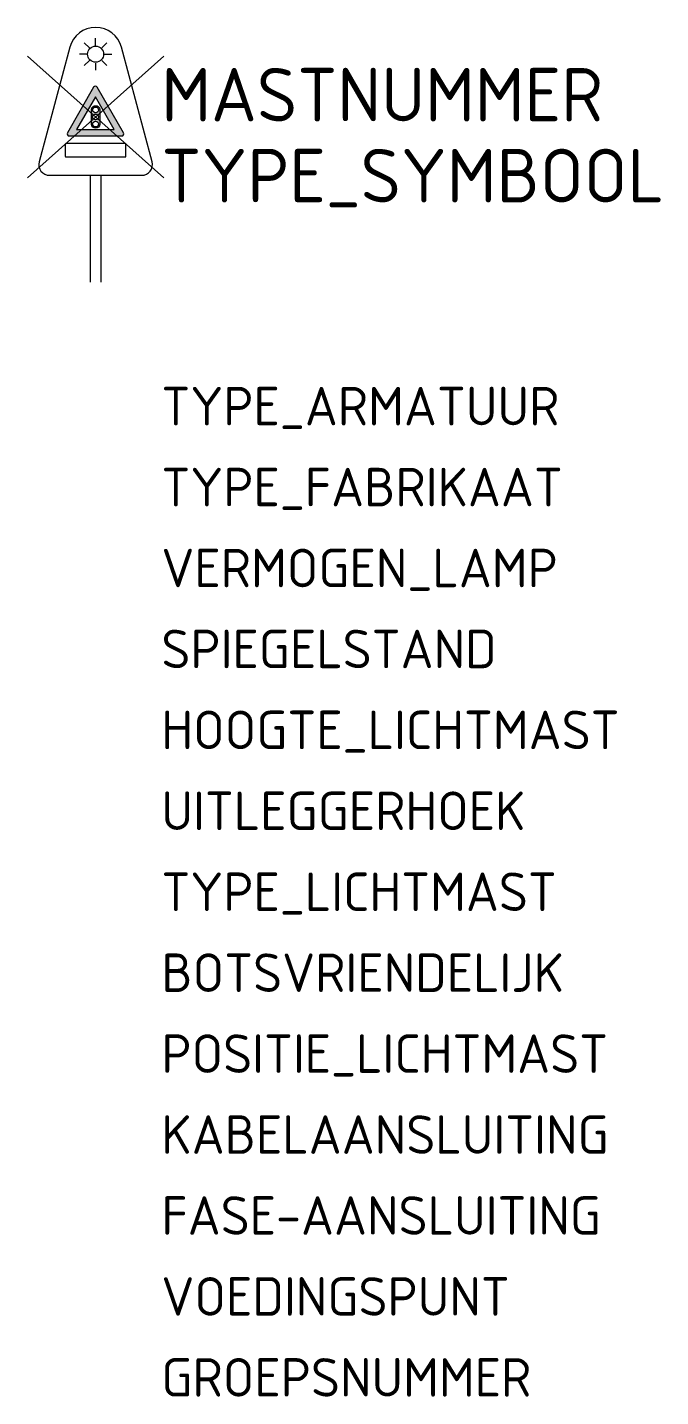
# Model space of a CAD drawing. Extents: x -3.2 to 26.4, y -52.1 to 11.9.
import ezdxf

# ---------------------------------------------------------------- set-up
doc = ezdxf.new("R2010")
doc.units = 0
doc.styles.add('NLCS-ISO', font='NLCS-ISO.ttf')

msp = doc.modelspace()

# ---------------------------------------------------------------- hatches: boundary and pattern name
h = msp.add_hatch(color=256)
h.dxf.hatch_style = 1
edge = h.paths.add_edge_path()
edge.add_line((1.305748410883358, 6.989262957220325), (0.07776597594728996, 9.11629541989384))
edge.add_arc((-0.008837628053726093, 9.066297262187428), 0.1000000000000002, 29.99878115585796, 150.001218844142)
edge.add_line((-0.09544123205474209, 9.11629541989384), (-1.323393503490962, 6.989315204501346))
edge.add_arc((-1.236789899489946, 6.939317046794933), 0.1000000000000003, 150.0012188441415, 269.9987810959776)
edge.add_line((-1.236792026878792, 6.839317046817563), (1.219142679493496, 6.839264799536544))
edge.add_arc((1.219144806882342, 6.939264799513915), 0.1000000000000004, 269.9987810959772, 389.9987811558571)
h.paths.add_polyline_path([(0.8727388998066046, 7.139272168959804), (-0.008837628053725677, 8.666282523295651), (-0.8903925013425349, 7.13930967762058)], flags=16)
h = msp.add_hatch(color=256)
h.dxf.hatch_style = 1
edge = h.paths.add_edge_path(flags=16)
edge.add_arc((-1.889963240618135e-11, 8.057092225241426), 0.135, 0, 360)
edge = h.paths.add_edge_path(flags=16)
edge.add_arc((-1.889974262439312e-11, 7.397092225241426), 0.135, 0, 360)
edge = h.paths.add_edge_path(flags=16)
edge.add_arc((-1.889968751528807e-11, 7.727092225241426), 0.135, 0, 360)
edge = h.paths.add_edge_path()
edge.add_line((-0.1956965399222098, 7.394716645349462), (-0.1947559200769432, 8.07863522513614))
edge.add_arc((-1.008142424278612e-10, 8.05946340039862), 0.1956972846758853, 5.622098203610278, 174.3779017705528, ccw=False)
edge.add_line((0.19475591988396, 8.078635225048316), (0.19569653992221, 7.394716645311662))
edge.add_arc((4.783791053319991e-16, 7.394720305364784), 0.195696539956436, 180.0010715745458, 359.99892841438725, ccw=False)

# ---------------------------------------------------------------- linework, layer by layer
for p, q in [((-3.194508193004777, 4.886277968717156), (3.194508193004778, 10.56745281985498)), ((-3.194508193004777, 10.56745281985498), (3.194508193004778, 4.886277968717156)), ((-0.2500000000820535, 5.000000000023732), (-0.2499999999598401, 6.977529665164184e-11)), ((0.2499999999598401, 5.000000000185736), (0.2499999999598401, -6.977529665164184e-11))]:
    msp.add_line(p, q)
at = {"flags": 128}
for points in [[(-1.207407263913325, 10.9902875732034), (-2.643850226770752, 5.62940952341748, 0.4931454265918462), (-2.16088731383465, 5.000000000014353), (2.160887313280142, 5.000000000214158, 0.4931454254707615), (2.643850226781836, 5.629409521978204), (1.207407302126029, 10.99028756906975, 0.767326987979303)], [(1.305748410883358, 6.989262957220325), (0.0777659759472899, 9.11629541989384, 0.5773644511722836), (-0.09544123205474209, 9.11629541989384), (-1.323393503490962, 6.989315204501346, 0.5773360870327865), (-1.236792026878792, 6.839317046817563), (1.219142679493496, 6.839264799536544, 0.5773502695379948)], [(1.19767662454251e-08, 6.482102358151991), (-1.389956477041352, 6.482102358173591, 0.4142135623730951), (-1.419956476918429, 6.452102357986718), (-1.419956476922408, 5.891455647802531, 0.4142135623730951), (-1.389956476880769, 5.861455647914084), (1.184830011879967e-08, 5.861455647869747), (1.389956500710099, 5.861455647981444, 0.4142135623730951), (1.419956500888446, 5.891455648046389), (1.419956500747475, 6.452102358219207, 0.4142135623730951), (1.389956500827765, 6.482102358408922)]]:
    msp.add_lwpolyline(points, format="xyb", close=True, dxfattribs=at)
for points in [[(-0.2916815356492464, 10.95542133977361), (-0.5303300740332872, 11.19406987843902)], [(1.17377396691154e-08, 11.07623979235782), (1.165389562629571e-08, 11.41373979248286)], [(0.291681558893373, 10.95542133986484), (0.530330097669065, 11.19406987869539)], [(-0.4124999882988334, 10.66373979275184), (-0.7499999882672626, 10.66373979253413)], [(-0.2916815354247149, 10.37205824538759), (-0.5303300742009753, 10.13340970655676)], [(1.176502451016859e-08, 10.25123979245947), (1.183749986921612e-08, 9.91373979247939)], [(0.2916815591179045, 10.37205824547883), (0.5303300975019454, 10.13340970681341)], [(0.4125000117561228, 10.66373979264554), (0.7500000117359208, 10.6637397927183)]]:
    msp.add_lwpolyline(points, dxfattribs=at)
msp.add_lwpolyline([(0.8727388998066046, 7.139272168959804), (-0.008837628053725677, 8.666282523295651), (-0.8903925013425349, 7.13930967762058)], close=True, dxfattribs=at)
msp.add_lwpolyline([(-0.1956965399222098, 7.394716645349462), (-0.1947559200769432, 8.07863522513614, -0.9063932947455238), (0.19475591988396, 8.078635225048316), (0.19569653992221, 7.394716645311662, -0.999981297574305), (-0.1956965399222098, 7.394716645349462, 1.199074372900381)], format="xyb", dxfattribs=at)
for centre, radius in [((1.18011200811452e-08, 10.66373979270438), 0.3750000000000001), ((-1.889963240618135e-11, 8.057092225241426), 0.135), ((-1.889968751528807e-11, 7.727092225241426), 0.135), ((-1.889974262439312e-11, 7.397092225241426), 0.135)]:
    msp.add_circle(centre, radius)

# ---------------------------------------------------------------- texts
at = {"style": 'NLCS-ISO'}
for tag, p, s, height in [('MASTNUMMER', (3.074775890243473, 7.519971167675578), '', 2.5), ('TYPE_SYMBOOL', (3.074775890243473, 3.735461071897191), 'VRI_VOORWAARSCHUWINGSSEIN', 2.5), ('FASE-AANSLUITING', (3.074775890243473, -44.53670933871075), '', 1.8), ('GROEPSNUMMER', (3.074775890243473, -52.10572953026752), '', 1.8)]:
    msp.add_attdef(tag, p, s, height=height, dxfattribs=at)
at = {"style": 'NLCS-ISO', "flags": 1}
for tag, p, s in [('TYPE_ARMATUUR', (3.074775890243473, -6.69160838092688), 'IPSO SON-T'), ('TYPE_FABRIKAAT', (3.074775890243473, -10.47611847670527), ''), ('VERMOGEN_LAMP', (3.074775890243473, -14.26062857248365), '250W'), ('SPIEGELSTAND', (3.074775890243473, -18.04513866826204), 'Vlakglas 35/115/5'), ('HOOGTE_LICHTMAST', (3.074775890243473, -21.82964876404043), '18m'), ('UITLEGGERHOEK', (3.074775890243473, -25.61415885981882), '5°'), ('TYPE_LICHTMAST', (3.074775890243473, -29.3986689555972), 'Enkele PAALTOPMAST'), ('BOTSVRIENDELIJK', (3.074775890243473, -33.18317905137559), 'Ja'), ('POSITIE_LICHTMAST', (3.074775890243473, -36.96768914715398), 'Rechts'), ('KABELAANSLUITING', (3.074775890243473, -40.75219924293236), 'EO-YMeKaszh 4x2,5mm² (d.m.v. aftakmof)'), ('VOEDINGSPUNT', (3.074775890243473, -48.32121943448914), '')]:
    msp.add_attdef(tag, p, s, height=1.8, dxfattribs=at)

doc.saveas('drawing.dxf')
